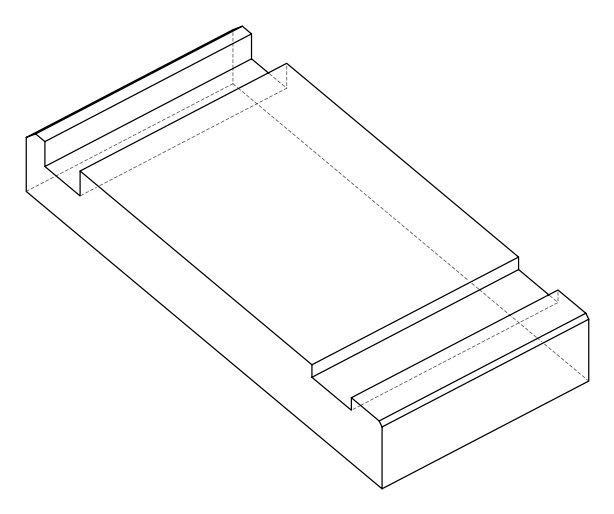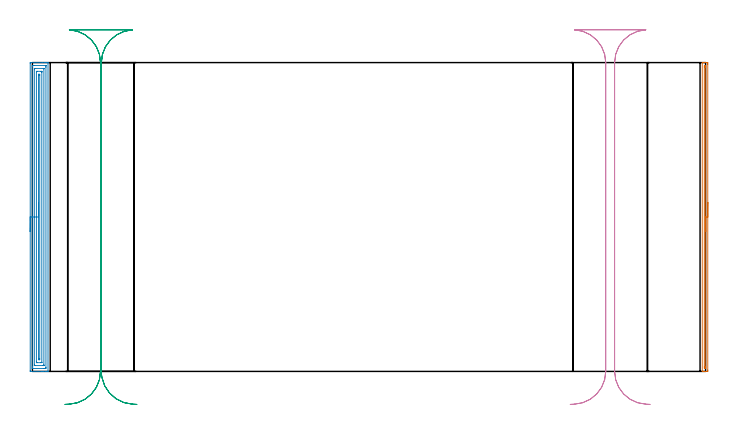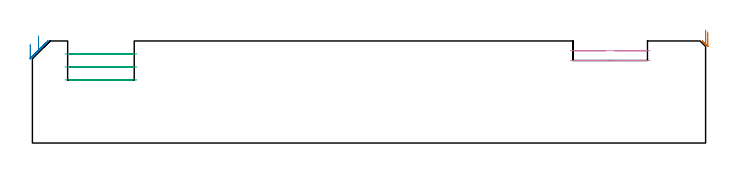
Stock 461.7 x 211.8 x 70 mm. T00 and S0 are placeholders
(PLAN: 4 operations, 1 tool changes, 18.7 min)
(1 AREA_MILL | FG_CHAMFER_SURFACE | UGT0205_001 | 3.54 min | 1528 mm3)
(2 AREA_MILL_1 | FG_CHAMFER_SURFACE_1 | UGT0205_001 | 8.68 min | 15761 mm3)
(3 MILL_RECTANGULAR_SLOT | SLOT_RECTANGULAR | UGT0201_009 | Follow Part, ap 11.25, ae 75% | 3.96 min | 257967 mm3)
(4 MILL_RECTANGULAR_SLOT_1 | SLOT_RECTANGULAR_1 | UGT0201_009 | Follow Part, ap 11.25, ae 75% | 2.49 min | 145171 mm3)
(TOOL UGT0205_001 | Chamfer Mill 20 x 3 x 45 deg. | D20 FL50 Z2)
(TOOL UGT0201_009 | End Mill 45 mm | D45 FL63 Z6)
(OP 1 AREA_MILL)
G17 G21 G94 G90
T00 M6
G54
G17 G0 G90 X463.2 Y115.9 S1061 M3
G43 Z80. H0
Z76.2
G94 G1 Y115.862 Z75.328 F250.
Y115.748 Z74.464
Y115.559 Z73.612
Y115.297 Z72.78
Y114.963 Z71.974
Y114.56 Z71.2
Y114.092 Z70.464
Y113.56 Z69.772
Y112.971 Z69.129
Y112.328 Z68.54
Y111.636 Z68.008
Y110.9 Z67.54
Y110.126 Z67.137
Y109.32 Z66.803
Y108.488 Z66.541
Y107.636 Z66.352
Y106.772 Z66.238
Y105.9 Z66.2
Y0.929
X463.199 Y0.604 Z66.201
X463.193 Y0.044 Z66.203
X463.19 Y0.008 Z66.205
X462.634 Y0. Z66.76
X462.059 Z67.338
X461.745 Z67.651
X461.17 Z68.227
X460.855 Z68.54
X460.241 Z69.158
X459.8 Z69.599
X459.441 Y0.007 Z69.951
X459.403 Y0.01 Z69.988
X459.4 Y0.158 Z70.
Y211.642
X459.403 Y211.79 Z69.988
X459.441 Y211.793 Z69.951
X459.8 Y211.8 Z69.6
X460.227 Z69.173
X460.855 Z68.54
X462.059 Z67.338
X462.634 Y211.797 Z66.76
X463.19 Y211.792 Z66.205
X463.193 Y211.756 Z66.203
X463.199 Y211.196 Z66.201
X463.2 Y210.629 Z66.2
Y105.9
X461.786 Z67.614
Y3.24
X461.783 Y2.389 Z67.617
X461.781 Y2.352 Z67.619
X461.745 Y2.01 Z67.655
X461.237 Y2.005 Z68.163
X460.855 Y2.01 Z68.545
X460.819 Y2.389 Z68.581
X460.817 Y2.427 Z68.583
X460.814 Y3.281 Z68.586
Y208.56
X460.817 Y209.411 Z68.583
X460.819 Y209.448 Z68.581
X460.855 Y209.79 Z68.545
X461.363 Y209.795 Z68.037
X461.745 Y209.79 Z67.655
X461.781 Y209.411 Z67.619
X461.783 Y209.373 Z67.617
X461.786 Y208.519 Z67.614
Y105.9
Y105.028 Z67.652
Y104.164 Z67.766
Y103.312 Z67.955
Y102.48 Z68.217
Y101.674 Z68.551
Y100.9 Z68.954
Y100.164 Z69.423
Y99.472 Z69.954
Y98.829 Z70.543
Y98.24 Z71.186
Y97.708 Z71.879
Y97.24 Z72.614
Y96.837 Z73.388
Y96.503 Z74.194
Y96.241 Z75.026
Y96.052 Z75.878
Y95.938 Z76.743
Y95.9 Z77.614
G0 Z80.
M5
M2
(OP 2 AREA_MILL_1)
G17 G21 G94 G90
T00 M6
G54
G17 G0 G90 X-1.5 Y95.9 S1061 M3
G43 Z80. H0
Z67.8
G94 G1 Y95.938 Z66.928 F250.
Y96.052 Z66.064
Y96.241 Z65.212
Y96.503 Z64.38
Y96.837 Z63.574
Y97.24 Z62.8
Y97.708 Z62.064
Y98.24 Z61.372
Y98.829 Z60.729
Y99.472 Z60.14
Y100.164 Z59.608
Y100.9 Z59.14
Y101.674 Z58.737
Y102.48 Z58.403
Y103.312 Z58.141
Y104.164 Z57.952
Y105.028 Z57.838
Y105.9 Z57.8
X-1.499 Y211.196 Z57.801
X-1.496 Y211.595 Z57.802
X-1.492 Y211.79 Z57.805
X-1.104 Y211.8 Z58.193
X6.794 Z66.089
X8.239 Z67.535
X9.426 Z68.721
X10.046 Z69.346
X10.42 Z69.719
X10.562 Y211.798 Z69.854
X10.698 Y211.79 Z69.988
X10.7 Y211.642 Z70.
Y0.158
X10.698 Y0.01 Z69.988
X10.562 Y0.002 Z69.854
X10.42 Y0. Z69.719
X10.047 Z69.346
X9.426 Z68.721
X7.361 Z66.658
X6.794 Z66.089
X6.2 Z65.495
X-1.316 Z57.981
X-1.389 Y0.001 Z57.908
X-1.492 Y0.01 Z57.805
X-1.499 Y0.113 Z57.799
X-1.5 Y0.604 Z57.8
Y105.9
X-0.086 Z59.214
X-0.085 Y209.268 Z59.215
X-0.084 Y209.411 Z59.216
X-0.079 Y209.776 Z59.221
X0.276 Y209.793 Z59.576
X0.651 Y209.797 Z59.951
X1.147 Y209.8 Z60.447
X1.529 Z60.829
X9.045 Z68.345
X9.216 Y209.797 Z68.516
X9.244 Y209.795 Z68.544
X9.27 Y209.791 Z68.57
X9.279 Y209.758 Z68.579
X9.283 Y209.557 Z68.583
X9.285 Y209.411 Z68.585
X9.286 Y208.662 Z68.586
X9.285 Y2.532 Z68.585
X9.284 Y2.389 Z68.584
X9.279 Y2.024 Z68.579
X8.924 Y2.007 Z68.224
X8.549 Y2.003 Z67.849
X8.053 Y2. Z67.353
X7.671 Z66.971
X0.155 Z59.455
X-0.016 Y2.003 Z59.284
X-0.044 Y2.005 Z59.256
X-0.07 Y2.009 Z59.23
X-0.079 Y2.042 Z59.221
X-0.084 Y2.243 Z59.216
X-0.085 Y2.389 Z59.215
X-0.086 Y3.138 Z59.214
Y105.9
X1.328 Z60.628
X1.329 Y206.938 Z60.629
X1.33 Y207.627 Z60.63
X1.332 Y207.728 Z60.632
X1.335 Y207.777 Z60.635
X1.339 Y207.791 Z60.639
X1.363 Y207.795 Z60.663
X1.529 Y207.798 Z60.829
X2.236 Y207.8 Z61.536
X7.501 Z66.801
X7.671 Y207.798 Z66.971
X7.841 Y207.792 Z67.141
X7.86 Y207.79 Z67.16
X7.865 Y207.781 Z67.165
X7.868 Y207.748 Z67.168
X7.871 Y207.695 Z67.171
Y207.627
X7.872 Y207.423 Z67.172
X7.871 Y4.862 Z67.171
X7.87 Y4.173 Z67.17
X7.868 Y4.072 Z67.168
X7.865 Y4.023 Z67.165
X7.861 Y4.01 Z67.161
X7.837 Y4.005 Z67.137
X7.671 Y4.002 Z66.971
X6.964 Y4. Z66.264
X1.699 Z60.999
X1.529 Y4.002 Z60.829
X1.359 Y4.007 Z60.659
X1.34 Y4.01 Z60.64
X1.335 Y4.019 Z60.635
X1.332 Y4.051 Z60.632
X1.329 Y4.105 Z60.629
Y4.173
X1.328 Y4.377 Z60.628
Y105.9
X2.743 Z62.043
Y205.499
X2.745 Y205.683 Z62.045
X2.747 Y205.749 Z62.047
X2.749 Y205.781 Z62.049
X2.763 Y205.79 Z62.063
X3.325 Y205.8 Z62.625
X5.958 Z65.258
X6.334 Y205.796 Z65.634
X6.428 Y205.793 Z65.728
X6.447 Y205.79 Z65.747
X6.451 Y205.78 Z65.751
X6.454 Y205.747 Z65.754
X6.456 Y205.672 Z65.756
X6.457 Y205.292 Z65.757
Y204.95
Y6.301
X6.455 Y6.117 Z65.755
X6.453 Y6.051 Z65.753
X6.451 Y6.019 Z65.751
X6.437 Y6.01 Z65.737
X5.875 Y6. Z65.175
X3.242 Z62.542
X2.866 Y6.004 Z62.166
X2.772 Y6.007 Z62.072
X2.753 Y6.01 Z62.053
X2.749 Y6.02 Z62.049
X2.746 Y6.053 Z62.046
X2.744 Y6.128 Z62.044
X2.743 Y6.508 Z62.043
Y6.85
Y105.9
X4.157 Z63.457
Y203.165
X4.161 Y203.79 Z63.461
X4.42 Y203.795 Z63.72
X5.039 Y203.79 Z64.339
X5.043 Y203.165 Z64.343
Y8.635
X5.039 Y8.01 Z64.339
X4.78 Y8.005 Z64.08
X4.161 Y8.01 Z63.461
X4.157 Y8.635 Z63.457
Y8.639
Y105.9
Y106.772 Z63.495
Y107.636 Z63.609
Y108.488 Z63.798
Y109.32 Z64.06
Y110.126 Z64.394
Y110.9 Z64.797
Y111.636 Z65.265
Y112.328 Z65.796
Y112.971 Z66.386
Y113.56 Z67.029
Y114.092 Z67.721
Y114.56 Z68.457
Y114.963 Z69.231
Y115.297 Z70.037
Y115.559 Z70.869
Y115.748 Z71.72
Y115.862 Z72.585
Y115.9 Z73.457
G0 Z80.
M5
M2
(OP 3 MILL_RECTANGULAR_SLOT)
G17 G21 G94 G90
T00 M6
G54
G17 G0 G90 X71.635 Y-22.625 S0 M3
G43 Z80. H0
Z61.1
G94 G1 X68.639 Y-22.47 F250.
G2 X47.687 Y-4.157 R22.5 F500.
X47.3 Y0. R22.5 F421.
G1 Y185.819
Y211.8 F500.
G2 X68.638 Y234.27 R22.5
G1 Y234.3
X25.362
Y234.27
G2 X46.7 Y211.8 R22.5
G1 Y0.
G2 X25.362 Y-22.47 R22.5
G1 X22.366 Y-22.625 F250.
G0 X71.635 Z52.2
G1 X68.639 Y-22.47
G2 X47.687 Y-4.157 R22.5 F500.
X47.3 Y0. R22.5 F404.
G1 Y185.819
Y211.8 F500.
G2 X68.638 Y234.27 R22.5
G1 Y234.3
X25.362
Y234.27
G2 X46.7 Y211.8 R22.5
G1 Y0.
G2 X25.361 Y-22.47 R22.5
G1 X22.365 Y-22.625 F250.
G0 X71.635 Z43.3
G1 X68.639 Y-22.47
G2 X47.687 Y-4.157 R22.5 F500.
X47.3 Y0. R22.5 F404.
G1 Y185.819
Y211.8 F500.
G2 X68.638 Y234.27 R22.5
G1 Y234.3
X25.362
Y234.27
G2 X46.7 Y211.8 R22.5
G1 Y0.
G2 X25.361 Y-22.47 R22.5
G1 X22.365 Y-22.625 F250.
G0 Z80.
M5
M2
(OP 4 MILL_RECTANGULAR_SLOT_1)
G17 G21 G94 G90
T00 M6
G54
G17 G0 G90 X423.635 Y-22.625 S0 M3
G43 Z80. H0
Z63.3
G94 G1 X420.639 Y-22.47 F250.
G2 X399.3 Y0. R22.5 F500.
G1 Y211.8
G2 X420.638 Y234.27 R22.5
G1 Y234.3
X371.862
Y234.27
G2 X393.2 Y211.8 R22.5
G1 Y0.
G2 X371.862 Y-22.47 R22.5
G1 X368.866 Y-22.625 F250.
G0 X423.635 Z56.6
G1 X420.639 Y-22.47
G2 X399.3 Y0. R22.5 F500.
G1 Y211.8
G2 X420.638 Y234.27 R22.5
G1 Y234.3
X371.862
Y234.27
G2 X393.2 Y211.8 R22.5
G1 Y0.
G2 X371.862 Y-22.47 R22.5
G1 X368.866 Y-22.625 F250.
G0 Z80.
M5
M2
